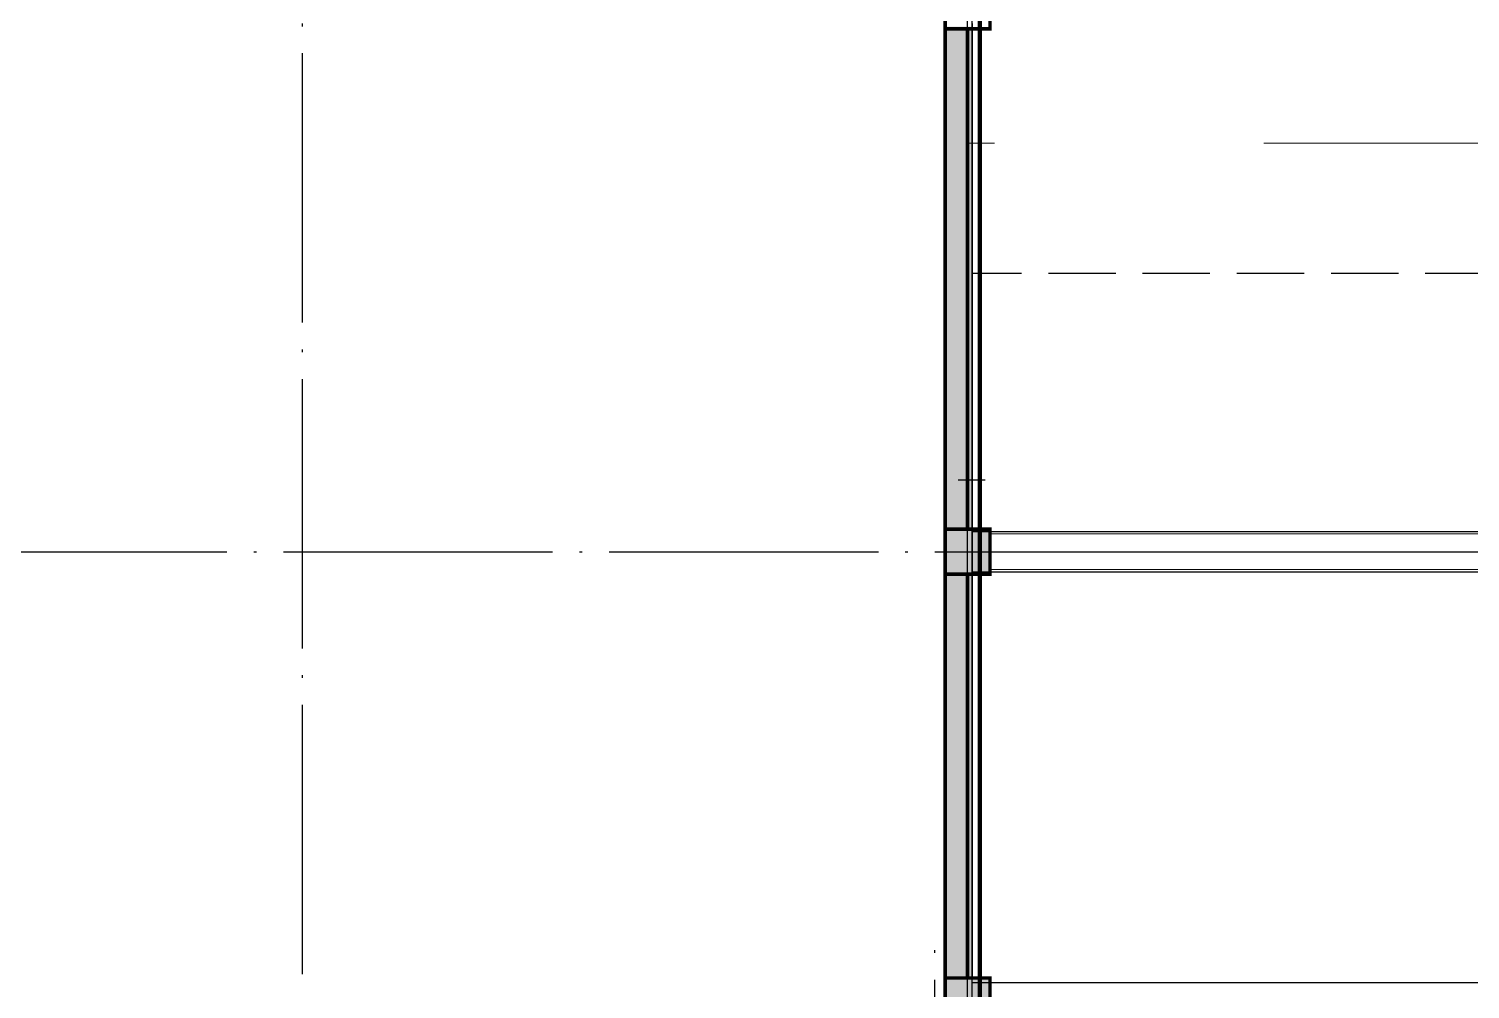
# Model space of a CAD drawing. Extents: x 290727 to 13733020, y 1731457 to 3643100.
# Drawn here: x 636766 to 652827, y 2214205 to 2224905 of the extents above; entities that cross this region are included whole.
import ezdxf

# ---------------------------------------------------------------- set-up
doc = ezdxf.new("R2010")
doc.units = 0
doc.header["$LTSCALE"] = 10
doc.header["$PDSIZE"] = 0.5
for name, pattern in [('DASH', [0.35, 0.25, -0.1]), ('DASHED', [0.75, 0.5, -0.25]), ('DOTE', [2.42, 2, -0.2, 0.02, -0.2]), ('虚线', [750, 450, -300])]:
    doc.linetypes.add(name, pattern=pattern)
doc.layers.get('0').update_dxf_attribs({"linetype": 'CONTINUOUS'})
for name, color, linetype in [('-A-车行道路', 8, 'CONTINUOUS'), ('BEAM_DASH', 144, 'DASHED'), ('COLU', 2, 'CONTINUOUS'), ('COLUMN', 9, 'CONTINUOUS'), ('DOTE', 8, 'DOTE'), ('PUB_HATCH', 8, 'CONTINUOUS'), ('WALL', 255, 'CONTINUOUS'), ('作业图', 4, 'CONTINUOUS'), ('文字', 4, 'CONTINUOUS'), ('防火分区示意线', 4, 'CONTINUOUS')]:
    doc.layers.add(name, color=color, linetype=linetype)
for name, color, linetype, true_color in [('1106', 7, 'CONTINUOUS', 0x89bf5f), ('2106', 7, 'CONTINUOUS', 0x64cfcf), ('2206', 7, 'CONTINUOUS', 0x3474d4)]:
    doc.layers.add(name, color=color, linetype=linetype, true_color=true_color)
doc.layers.add('DIM_MODI', color=6, linetype='CONTINUOUS', plot=False)
doc.layers.add('板加腋边线', color=253, linetype='虚线', lineweight=18)
doc.layers.get('0').off()

# ---------------------------------------------------------------- blocks, each defined once
blk = doc.blocks.new('A$C55C93FC2')
at = {"layer": 'DOTE', "linetype": 'DOTE', "ltscale": 150}
for p, q in [((154884.1, 127235.5), (154884.1, 12200)), ((162348.6, 127235.5), (162348.6, 43042.4)), ((107484.1, 92642.4), (252290.8, 92642.4))]:
    blk.add_line(p, q, dxfattribs=at)
blk = doc.blocks.new('_FZH')
blk.add_lwpolyline([(-0.5, -0.5), (0.5, -0.5), (0.5, 0.5), (-0.5, 0.5)], close=True)
at = {"layer": 'PUB_HATCH'}
blk.add_solid([(-0.5, -0.5), (0.5, -0.5), (-0.5, 0.5), (0.5, 0.5)], dxfattribs=at)
blk = doc.blocks.new('车库建筑作业图')
at = {"layer": 'PUB_HATCH', "linetype": 'Continuous'}
for points in [[(646977, 2219330), (647277, 2219330), (647277, 2224930), (646977, 2224930)], [(646977, 2214330), (647277, 2214330), (647277, 2218830), (646977, 2218830)]]:
    blk.add_hatch(color=256, dxfattribs=at).paths.add_polyline_path(points)
at = {"layer": '-A-车行道路', "linetype": 'DASH', "ltscale": 300}
blk.add_line((689827, 2222180), (647277, 2222180), dxfattribs=at)
at = {"layer": 'DIM_MODI', "linetype": 'Continuous'}
blk.add_line((646977, 2212580), (646977, 2236180), dxfattribs=at)
at = {"layer": 'DOTE', "ltscale": 150}
blk.add_line((646862, 2207680), (646862, 2214904), dxfattribs=at)
at = {"layer": 'WALL', "linetype": 'Continuous'}
for p, q in [((646977, 2224930), (646977, 2219330)), ((647277, 2224930), (647277, 2219330)), ((646977, 2218830), (646977, 2214330)), ((647277, 2218830), (647277, 2214330))]:
    blk.add_line(p, q, dxfattribs=at)
at = {"layer": 'WALL'}
blk.add_line((647122, 2219880), (647422, 2219880), dxfattribs=at)
at = {"layer": '防火分区示意线', "color": 5, "linetype": 'DASH', "ltscale": 300, "const_width": 50, "elevation": -2}
blk.add_lwpolyline([(683549, 2181478), (682760, 2181478), (682549, 2181478), (681549, 2181478), (681549, 2186578), (679263, 2186578), (679263, 2198277), (653063, 2198277), (653063, 2203578), (649249, 2203578), (649249, 2205134), (649249, 2207078), (648249, 2207078), (648249, 2212978), (647363, 2212978), (647363, 2236578)], dxfattribs=at)
at = {"layer": 'COLUMN', "linetype": 'Continuous', "xscale": 500, "yscale": 500, "zscale": 500, "rotation": 270}
for p in [(647227, 2219080), (647227, 2214080)]:
    blk.add_blockref('_FZH', p, dxfattribs=at)
at = {"layer": '文字', "linetype": 'Continuous'}
blk.add_blockref('A$C55C93FC2', (484928, 2126437), dxfattribs=at)
blk = doc.blocks.new('人防-l')
at = {"layer": '2106'}
for points in [[(799369, -914034), (798869, -914034), (798869, -914534), (799369, -914534)], [(799369, -919034), (798869, -919034), (798869, -919534), (799369, -919534)]]:
    blk.add_hatch(color=0, dxfattribs=at).paths.add_polyline_path(points)
at = {"color": 0}
for p, q in [((799169, -914284), (799169, -908184)), ((799169, -914284), (807069, -914284)), ((799169, -919284), (799169, -914284))]:
    blk.add_line(p, q, dxfattribs=at)
blk.add_point((799169, -914284), dxfattribs=at)
at = {"layer": '1106', "color": 0}
for p, q in [((798869, -914284), (798869, -908184)), ((799119, -914284), (799119, -908184)), ((798869, -919284), (798869, -914284)), ((799119, -919284), (799119, -914284))]:
    blk.add_line(p, q, dxfattribs=at)
at = {"layer": '2106', "color": 0, "linetype": 'Continuous'}
for points in [[(799369, -914034), (798869, -914034), (798869, -914534), (799369, -914534)], [(799369, -919034), (798869, -919034), (798869, -919534), (799369, -919534)]]:
    blk.add_lwpolyline(points, close=True, dxfattribs=at)
at = {"layer": '2206', "color": 0}
for p, q in [((799169, -914059), (807069, -914059)), ((799169, -914059), (807069, -914059)), ((799169, -914509), (807069, -914509)), ((799169, -919084), (799755, -919084)), ((799169, -919084), (799755, -919084)), ((799755, -919084), (805144, -919084)), ((799755, -919084), (805144, -919084))]:
    blk.add_line(p, q, dxfattribs=at)
blk = doc.blocks.new('梁图-10.22')
h = blk.add_hatch()
h.set_pattern_fill('STARS', color=0, scale=10000, style=0)
h.set_pattern_definition([(360, (-13031997, -1453558.3), (1e-12, 2165.0635), [1250, -1250]), (60, (-13031997, -1453558.3), (-1875, 1082.53176), [1250, -1250]), (120, (-13031372, -1452475.8), (-1875, -1082.53176), [1250, -1250])])
h.paths.add_polyline_path([(-1490174, 256808), (-1492274, 256808), (-1501974, 256808), (-1501974, 257308), (-1503924, 257308), (-1503924, 260958), (-1507024, 260958), (-1507024, 257308), (-1508974, 257308), (-1508974, 256808), (-1518674, 256808), (-1518674, 253418), (-1519674, 253418), (-1519674, 247108), (-1515574, 247108), (-1515574, 248108), (-1495374, 248108), (-1495374, 247108), (-1487074, 247108), (-1487074, 248108), (-1466874, 248108), (-1466874, 247108), (-1462774, 247108), (-1462774, 253408), (-1463774, 253408), (-1463774, 256808), (-1473474, 256808), (-1473474, 257308), (-1475424, 257308), (-1475424, 260958), (-1478524, 260958), (-1478524, 257308), (-1480474, 257308), (-1480474, 256808)])
at = {"color": 0}
blk.add_lwpolyline([(-1519674, 253408), (-1519674, 247108), (-1515574, 247108), (-1515574, 248108), (-1495374, 248108), (-1495374, 247108), (-1487074, 247108), (-1487074, 248108), (-1466874, 248108), (-1466874, 247108), (-1462774, 247108), (-1462774, 253408), (-1463774, 253408), (-1463774, 256808), (-1473474, 256808), (-1473474, 257308), (-1475424, 257308), (-1475424, 260958), (-1478524, 260958), (-1478524, 257308), (-1480474, 257308), (-1480474, 256808), (-1490174, 256808), (-1492274, 256808), (-1501974, 256808), (-1501974, 257308), (-1503924, 257308), (-1503924, 260958), (-1507024, 260958), (-1507024, 257308), (-1508974, 257308), (-1508974, 256808), (-1518674, 256808), (-1518674, 253418), (-1519674, 253418)], close=True, dxfattribs=at)
at = {"layer": 'BEAM_DASH', "color": 0, "lineweight": 18}
for p, q in [((-1455810, 263508), (-1463260, 263508)), ((-1463260, 263108), (-1455810, 263108)), ((-1462874, 258508), (-1463260, 258508)), ((-1455810, 258508), (-1462874, 258508))]:
    blk.add_line(p, q, dxfattribs=at)
at = {"layer": 'COLU', "color": 0, "const_width": 40}
for points in [[(-1463260, 269683), (-1463760, 269683), (-1463760, 269133), (-1463260, 269133)], [(-1463260, 263558), (-1463760, 263558), (-1463760, 263058), (-1463260, 263058)], [(-1463260, 258558), (-1463760, 258558), (-1463760, 258058), (-1463260, 258058)]]:
    blk.add_lwpolyline(points, close=True, dxfattribs=at)
at = {"layer": 'WALL', "color": 0, "const_width": 40}
for points in [[(-1463760, 269133), (-1463760, 263558)], [(-1463510, 263558), (-1463510, 269133)], [(-1463760, 263058), (-1463760, 258558)], [(-1463510, 258558), (-1463510, 263058)]]:
    blk.add_lwpolyline(points, dxfattribs=at)
at = {"layer": '板加腋边线', "color": 0, "lineweight": 18}
blk.add_line((-1455710, 267858), (-1463510, 267858), dxfattribs=at)

msp = doc.modelspace()

# ---------------------------------------------------------------- block references
at = {"layer": '作业图', "color": 8, "linetype": 'ByBlock', "extrusion": (8.37508e-20, 6.90696e-07, 1)}
msp.add_blockref('梁图-10.22', (2110736, 1955772, 0), dxfattribs=at)
at = {"layer": '作业图', "linetype": 'Continuous'}
msp.add_blockref('车库建筑作业图', (0, 0), dxfattribs=at)
at = {"layer": '作业图', "color": 8, "linetype": 'ByBlock'}
msp.add_blockref('人防-l', (-151892, 3133363), dxfattribs=at)

doc.saveas('drawing.dxf')
